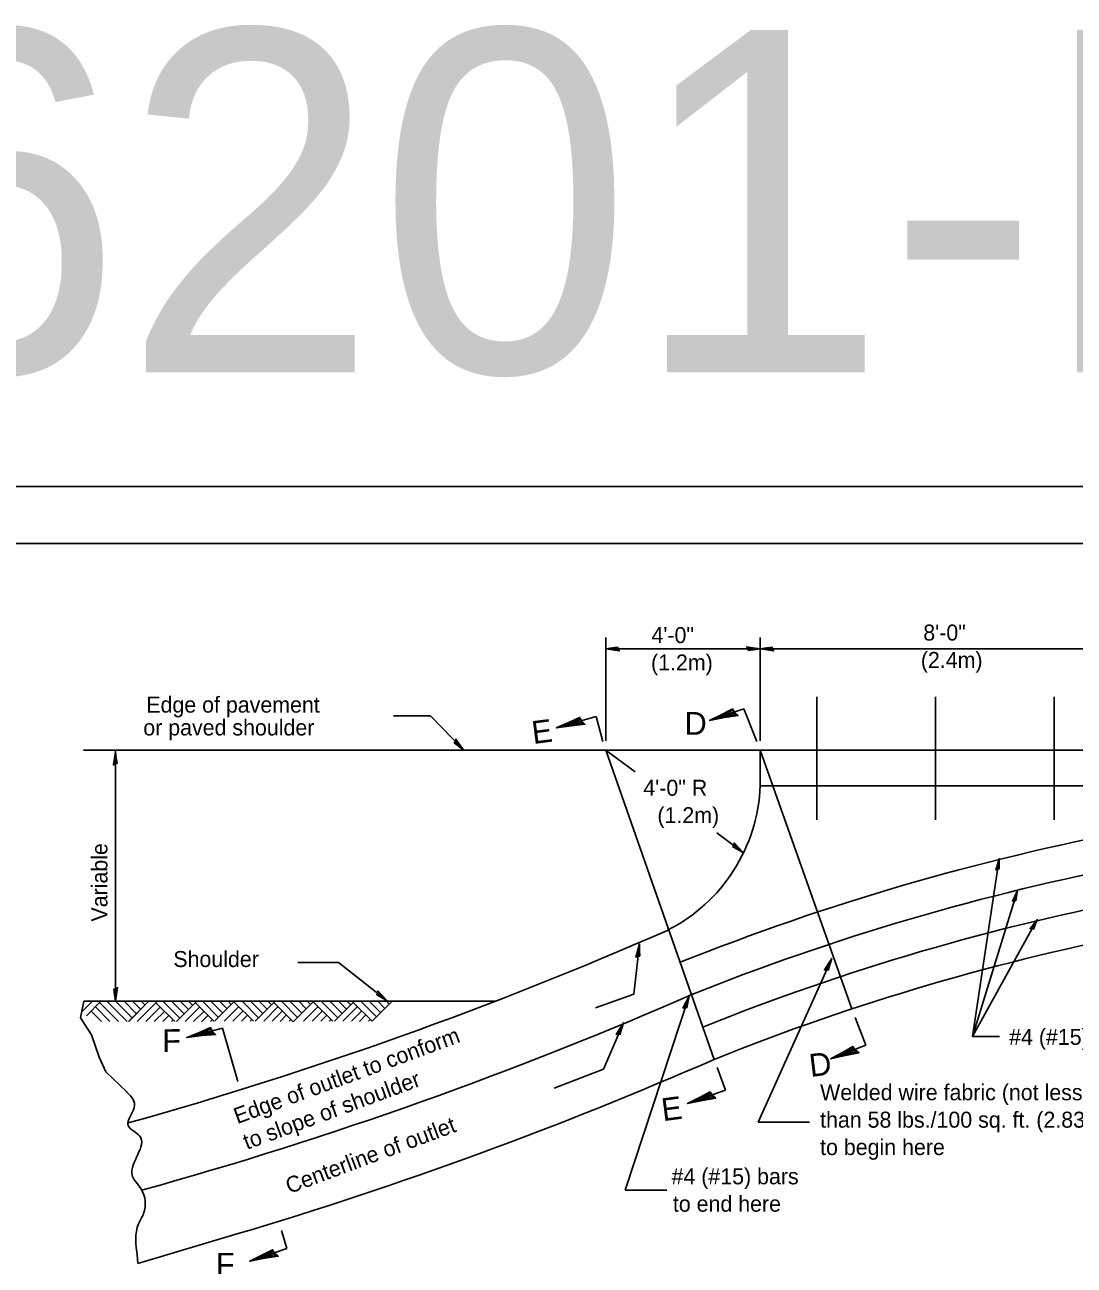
# Model space of a CAD drawing. Extents: x 116921 to 126621, y 61351 to 76334.
# Drawn here: x 121184 to 121643, y 63909 to 64453 of the extents above; entities that cross this region are included whole.
import ezdxf

# ---------------------------------------------------------------- set-up
doc = ezdxf.new("R2010")
doc.units = 0
for name, color, linetype in [('Sheets_50 Reference Boundary', 7, 'Continuous'), ('Sheets_General Details', 7, 'Continuous'), ('Sheets_Printer Plotting Border', 7, 'Continuous')]:
    doc.layers.add(name, color=color, linetype=linetype)

msp = doc.modelspace()

# ---------------------------------------------------------------- linework, layer by layer
at = {"layer": 'Sheets_50 Reference Boundary'}
msp.add_lwpolyline([(120720.81, 64225.58), (122295.81, 64225.58), (122295.81, 63225.59), (120720.81, 63225.59)], close=True, dxfattribs=at)
at = {"layer": 'Sheets_General Details'}
for p, q in [((122320.81, 64250.59), (120620.81, 64250.59)), ((121438.23, 64139.14), (121438.23, 64184.47)), ((121505.88, 64139.14), (121505.88, 64184.47)), ((121505.88, 64152.07), (121505.88, 64184.47)), ((121505.88, 64179.48), (121438.23, 64179.48)), ((121505.88, 64179.49), (121681.84, 64179.49)), ((121483.73, 64148.1), (121498.71, 64153.23)), ((121498.71, 64153.23), (121504.41, 64138.86)), ((121530.68, 64158.49), (121530.68, 64104.64)), ((121582.68, 64158.49), (121582.68, 64104.64)), ((121634.68, 64158.49), (121634.68, 64104.64)), ((121345.34, 64150.1), (121361.41, 64150.1)), ((121361.41, 64150.1), (121376.09, 64135.07)), ((121434.03, 64149.89), (121416.57, 64144.84)), ((121436.93, 64138.91), (121434.03, 64149.89)), ((121482.08, 64135.14), (121209.51, 64135.14)), ((121223.48, 64134.57), (121223.48, 64025.1)), ((121438.29, 64135.15), (121485.76, 63999.63)), ((121438.48, 64135.01), (121451.13, 64125.58)), ((121505.88, 64135.14), (121482.08, 64135.14)), ((121505.88, 64135.14), (122094.39, 64135.14)), ((121505.88, 64135.14), (121546.02, 64021.72)), ((121505.88, 64119.67), (121505.88, 64135.14)), ((121505.88, 64119.51), (122091.98, 64119.51)), ((121486.91, 64098.91), (121498.62, 64090.18)), ((121598.87, 64009.73), (121610.58, 64087.54)), ((121598.87, 64009.73), (121618.57, 64073.55)), ((121598.87, 64009.73), (121627.22, 64060.89)), ((121450.53, 64028.16), (121452.97, 64050.19)), ((121303.4, 64042.06), (121321.22, 64042.06)), ((121321.22, 64042.06), (121342.54, 64025.28)), ((121505.07, 63972.17), (121537.25, 64043.83)), ((121208.2, 64017.8), (121209.65, 64025.1)), ((121208.8, 64020.5), (121213.4, 64025.1)), ((121209.65, 64025.1), (121389.87, 64025.1)), ((121210.82, 64018.77), (121217.15, 64025.1)), ((121224.82, 64016.27), (121216.57, 64024.52)), ((121228.57, 64016.27), (121219.74, 64025.1)), ((121230.82, 64017.77), (121223.49, 64025.1)), ((121232.7, 64019.65), (121227.24, 64025.1)), ((121229.23, 64016.18), (121238.15, 64025.1)), ((121229.32, 64016.27), (121237.57, 64024.52)), ((121234.57, 64021.52), (121230.99, 64025.1)), ((121232.98, 64016.18), (121241.9, 64025.1)), ((121236.45, 64023.4), (121234.74, 64025.1)), ((121249.48, 64016.18), (121241.23, 64024.43)), ((121251.73, 64017.68), (121244.3, 64025.1)), ((121253.6, 64019.55), (121248.05, 64025.1)), ((121250.23, 64016.18), (121259.15, 64025.1)), ((121255.48, 64021.43), (121251.8, 64025.1)), ((121257.35, 64023.3), (121255.55, 64025.1)), ((121258.48, 64024.43), (121266.73, 64016.18)), ((121261.55, 64025.1), (121268.6, 64018.05)), ((121265.3, 64025.1), (121270.48, 64019.93)), ((121266.99, 64016.45), (121275.65, 64025.1)), ((121269.05, 64025.1), (121272.35, 64021.8)), ((121272.8, 64025.1), (121274.23, 64023.68)), ((121283.92, 64016.36), (121275.41, 64024.86)), ((121286.17, 64017.86), (121278.92, 64025.1)), ((121288.04, 64019.74), (121282.67, 64025.1)), ((121284.67, 64016.36), (121293.41, 64025.1)), ((121289.92, 64021.61), (121286.42, 64025.1)), ((121291.79, 64023.49), (121290.17, 64025.1)), ((121292.92, 64024.61), (121301.4, 64016.13)), ((121296.17, 64025.1), (121303.28, 64018)), ((121299.92, 64025.1), (121305.15, 64019.88)), ((121301.4, 64016.13), (121310.38, 64025.1)), ((121303.78, 64025.1), (121307.08, 64021.8)), ((121307.53, 64025.1), (121308.96, 64023.68)), ((121318.64, 64016.36), (121310.14, 64024.86)), ((121320.89, 64017.86), (121313.65, 64025.1)), ((121322.77, 64019.74), (121317.4, 64025.1)), ((121319.39, 64016.36), (121328.14, 64025.1)), ((121324.64, 64021.61), (121321.15, 64025.1)), ((121326.52, 64023.49), (121324.9, 64025.1)), ((121327.64, 64024.61), (121335.89, 64016.36)), ((121330.9, 64025.1), (121337.77, 64018.24)), ((121334.65, 64025.1), (121339.64, 64020.11)), ((121335.89, 64016.36), (121344.64, 64025.1)), ((121338.4, 64025.1), (121341.52, 64021.99)), ((121342.15, 64025.1), (121343.39, 64023.86)), ((121433.75, 64022.22), (121450.53, 64028.16)), ((121446.8, 63942.41), (121474.72, 64027.43)), ((121213, 64010.38), (121208.2, 64017.8)), ((121217.32, 64016.27), (121212.82, 64020.77)), ((121221.07, 64016.27), (121214.7, 64022.65)), ((121236.73, 64016.18), (121243.1, 64022.55)), ((121240.48, 64016.18), (121244.98, 64020.68)), ((121244.23, 64016.18), (121246.85, 64018.8)), ((121253.98, 64016.18), (121260.35, 64022.55)), ((121257.73, 64016.18), (121262.23, 64020.68)), ((121261.18, 64016.09), (121264, 64018.91)), ((121271.17, 64016.36), (121277.54, 64022.74)), ((121274.92, 64016.36), (121279.42, 64020.86)), ((121278.67, 64016.36), (121281.29, 64018.99)), ((121288.42, 64016.36), (121294.79, 64022.74)), ((121292.17, 64016.36), (121296.67, 64020.86)), ((121295.62, 64016.28), (121298.44, 64019.09)), ((121305.89, 64016.36), (121312.27, 64022.74)), ((121309.64, 64016.36), (121314.14, 64020.86)), ((121313.39, 64016.36), (121316.02, 64018.99)), ((121323.14, 64016.36), (121329.52, 64022.74)), ((121326.89, 64016.36), (121331.39, 64020.86)), ((121330.35, 64016.28), (121333.16, 64019.09)), ((121547.5, 64018), (121552.22, 64005.83)), ((121247.98, 64016.18), (121248.73, 64016.93)), ((121270.32, 64013.34), (121254.74, 64009.25)), ((121265.1, 64016.19), (121265.85, 64016.94)), ((121270.32, 64013.34), (121277.16, 63989.95)), ((121282.42, 64016.36), (121283.17, 64017.11)), ((121299.54, 64016.37), (121300.29, 64017.12)), ((121317.14, 64016.36), (121317.89, 64017.11)), ((121334.26, 64016.37), (121335.01, 64017.12)), ((121437.25, 63995.38), (121445.98, 64015.66)), ((121216.33, 64000.62), (121213, 64010.38)), ((121610.77, 64009.73), (121598.87, 64009.73)), ((121536.76, 63999.83), (121552.22, 64005.83)), ((121219.33, 63994.25), (121216.33, 64000.62)), ((121487.04, 63996.1), (121490.66, 63986.1)), ((121228.42, 63985.37), (121219.33, 63994.25)), ((121415.58, 63986.99), (121437.25, 63995.38)), ((121490.66, 63986.1), (121474.01, 63980.31)), ((121527.53, 63972.17), (121505.07, 63972.17)), ((121465.01, 63942.41), (121446.8, 63942.41)), ((121277.29, 63923.3), (121233.23, 63910.26)), ((121296.26, 63924.69), (121298.58, 63916.75)), ((121298.58, 63916.75), (121282.3, 63911.21)), ((121233.02, 63914.14), (121233.23, 63910.26))]:
    msp.add_line(p, q, dxfattribs=at)
msp.add_lwpolyline([(120720.81, 64225.59), (122295.81, 64225.59), (122295.81, 63175.59), (120720.81, 63175.59)], close=True, dxfattribs=at)
for points in [[(121500.46, 64179.56), (121500.64, 64178.75), (121502.94, 64179.1), (121505.88, 64179.48), (121502.74, 64179.91), (121499.98, 64180.4), (121500.46, 64179.56), (121500.7, 64179.03), (121503.9, 64179.49), (121500.41, 64180.1), (121500.92, 64179.41), (121502.39, 64179.5), (121500.98, 64179.72)], [(121443.66, 64179.4), (121443.48, 64180.21), (121441.18, 64179.86), (121438.23, 64179.48), (121441.38, 64179.05), (121444.14, 64178.57), (121443.66, 64179.4), (121443.41, 64179.94), (121440.22, 64179.48), (121443.71, 64178.86), (121443.2, 64179.55), (121441.73, 64179.46), (121443.14, 64179.24)], [(121511.31, 64179.41), (121511.12, 64180.22), (121508.83, 64179.87), (121505.88, 64179.49), (121509.03, 64179.05), (121511.79, 64178.57), (121511.31, 64179.41), (121511.06, 64179.94), (121507.86, 64179.48), (121511.36, 64178.87), (121510.85, 64179.56), (121509.38, 64179.46), (121510.79, 64179.25)], [(121427.65, 64147.87), (121426.8, 64149.41), (121422.34, 64147.35), (121416.57, 64144.84), (121423.23, 64145.81), (121429.12, 64146.45), (121427.65, 64147.87), (121426.84, 64148.81), (121420.6, 64145.99), (121428.08, 64146.8), (121426.62, 64147.9), (121423.69, 64146.84), (121426.69, 64147.24)], [(121494.64, 64151.66), (121493.73, 64153.16), (121489.37, 64150.89), (121483.73, 64148.1), (121490.33, 64149.39), (121496.19, 64150.31), (121494.64, 64151.66), (121493.79, 64152.57), (121487.7, 64149.45), (121495.13, 64150.62), (121493.62, 64151.64), (121490.74, 64150.45), (121493.72, 64150.99)], [(121372.36, 64139), (121371.91, 64138.31), (121373.76, 64136.91), (121376.09, 64135.07), (121374.2, 64137.62), (121372.62, 64139.93), (121372.36, 64139), (121372.14, 64138.45), (121374.71, 64136.49), (121372.71, 64139.42), (121372.57, 64138.57), (121373.67, 64137.58), (121372.83, 64138.74)], [(121223.4, 64129.15), (121224.21, 64129.33), (121223.86, 64131.62), (121223.48, 64134.57), (121223.05, 64131.42), (121222.57, 64128.66), (121223.4, 64129.15), (121223.94, 64129.39), (121223.48, 64132.59), (121222.86, 64129.09), (121223.55, 64129.61), (121223.46, 64131.08), (121223.25, 64129.66)], [(121494.32, 64093.48), (121493.98, 64092.73), (121496.03, 64091.64), (121498.62, 64090.18), (121496.36, 64092.41), (121494.43, 64094.44), (121494.32, 64093.48), (121494.2, 64092.91), (121497.04, 64091.37), (121494.6, 64093.95), (121494.6, 64093.09), (121495.84, 64092.29), (121494.83, 64093.3)], [(121609.83, 64083.01), (121610.53, 64083.06), (121610.53, 64085.03), (121610.58, 64087.54), (121609.82, 64084.96), (121609.07, 64082.71), (121609.83, 64083.01), (121610.31, 64083.15), (121610.33, 64085.89), (121609.37, 64083.04), (121610.01, 64083.38), (121610.12, 64084.62), (121609.76, 64083.47)], [(121617.15, 64069.18), (121617.85, 64069.13), (121618.14, 64071.07), (121618.57, 64073.55), (121617.43, 64071.11), (121616.35, 64069), (121617.15, 64069.18), (121617.64, 64069.25), (121618.07, 64071.95), (121616.7, 64069.27), (121617.39, 64069.52), (121617.68, 64070.73), (121617.15, 64069.64)], [(121624.94, 64056.91), (121625.61, 64056.71), (121626.29, 64058.55), (121627.22, 64060.89), (121625.61, 64058.74), (121624.12, 64056.9), (121624.94, 64056.91), (121625.43, 64056.87), (121626.41, 64059.43), (121624.52, 64057.09), (121625.24, 64057.19), (121625.77, 64058.32), (121625.03, 64057.36)], [(121452.3, 64044.81), (121453.12, 64044.9), (121453.03, 64047.22), (121452.97, 64050.19), (121452.2, 64047.11), (121451.41, 64044.42), (121452.3, 64044.81), (121452.85, 64044.99), (121452.75, 64048.22), (121451.75, 64044.81), (121452.49, 64045.25), (121452.56, 64046.72), (121452.2, 64045.34)], [(121534.95, 64038.92), (121535.77, 64038.75), (121536.39, 64040.98), (121537.25, 64043.83), (121535.56, 64041.14), (121533.99, 64038.82), (121534.95, 64038.92), (121535.54, 64038.92), (121536.43, 64042.03), (121534.44, 64039.09), (121535.28, 64039.28), (121535.79, 64040.65), (121535.02, 64039.45)], [(121223.56, 64030.53), (121222.75, 64030.35), (121223.1, 64028.05), (121223.48, 64025.1), (121223.91, 64028.25), (121224.4, 64031.01), (121223.56, 64030.53), (121223.03, 64030.28), (121223.49, 64027.09), (121224.1, 64030.58), (121223.41, 64030.07), (121223.51, 64028.6), (121223.72, 64030.01)], [(121338.33, 64028.69), (121337.97, 64027.95), (121339.99, 64026.8), (121342.54, 64025.28), (121340.34, 64027.57), (121338.47, 64029.65), (121338.33, 64028.69), (121338.19, 64028.12), (121340.99, 64026.51), (121338.62, 64029.15), (121338.6, 64028.29), (121339.81, 64027.46), (121338.83, 64028.5)], [(121472.96, 64022.31), (121473.78, 64022.23), (121474.16, 64024.51), (121474.72, 64027.43), (121473.33, 64024.58), (121472.01, 64022.11), (121472.96, 64022.31), (121473.54, 64022.37), (121474.1, 64025.55), (121472.43, 64022.42), (121473.24, 64022.7), (121473.61, 64024.12), (121472.97, 64022.85)], [(121265.89, 64012), (121265.08, 64013.56), (121260.57, 64011.62), (121254.74, 64009.25), (121261.42, 64010.06), (121267.33, 64010.55), (121265.89, 64012), (121265.1, 64012.97), (121258.8, 64010.31), (121266.29, 64010.93), (121264.86, 64012.06), (121261.91, 64011.08), (121264.92, 64011.4)], [(121443.77, 64010.72), (121444.58, 64010.56), (121445.17, 64012.81), (121445.98, 64015.66), (121444.34, 64012.94), (121442.81, 64010.6), (121443.77, 64010.72), (121444.35, 64010.73), (121445.2, 64013.85), (121443.25, 64010.88), (121444.08, 64011.08), (121444.58, 64012.47), (121443.82, 64011.25)], [(121547.52, 64003.82), (121546.54, 64005.28), (121542.28, 64002.84), (121536.76, 63999.83), (121543.3, 64001.39), (121549.11, 64002.54), (121547.52, 64003.82), (121546.63, 64004.7), (121540.67, 64001.33), (121548.04, 64002.8), (121546.49, 64003.77), (121543.67, 64002.46), (121546.62, 64003.12)], [(121484.91, 63983.92), (121483.98, 63985.41), (121479.64, 63983.12), (121474.01, 63980.31), (121480.6, 63981.63), (121486.45, 63982.58), (121484.91, 63983.92), (121484.05, 63984.82), (121477.97, 63981.68), (121485.39, 63982.88), (121483.88, 63983.9), (121481.01, 63982.69), (121483.98, 63983.25)], [(121293.22, 63914.75), (121292.3, 63916.25), (121287.95, 63913.99), (121282.3, 63911.21), (121288.9, 63912.49), (121294.76, 63913.4), (121293.22, 63914.75), (121292.37, 63915.66), (121286.27, 63912.55), (121293.7, 63913.71), (121292.2, 63914.74), (121289.32, 63913.55), (121292.29, 63914.08)]]:
    msp.add_lwpolyline(points, dxfattribs=at)
for centre, radius, start, end in [((121431.87, 64122.26), 74.05, 296.8045, 358.0002), ((121867.97, 63050), 1068.67, 89.64662, 111.81359), ((121867.97, 63050), 1053.67, 89.64662, 111.924), ((121867.97, 63050), 1038.67, 89.64663, 111.88613), ((121867.97, 63050), 1023.67, 89.64662, 111.924), ((120751.39, 65682.48), 1776.11, 285.60267, 293.69924), ((120751.39, 65682.48), 1806.11, 285.52743, 293.69924), ((120751.39, 65682.48), 1836.11, 286.64386, 293.57566)]:
    msp.add_arc(centre, radius, start, end, dxfattribs=at)
msp.add_spline([(121227.93, 63985.83), (121231.89, 63979.63), (121229.07, 63970.59), (121234.14, 63966.06), (121230.75, 63949.11), (121234.71, 63942.9), (121235.83, 63932.18), (121233.59, 63927.65), (121233.01, 63913.53)], degree=3, dxfattribs=at)
at = {"layer": 'Sheets_Printer Plotting Border'}
msp.add_lwpolyline([(120620.81, 63150.59), (122320.81, 63150.59), (122320.81, 64250.59), (120620.81, 64250.59)], close=True, dxfattribs=at)

# ---------------------------------------------------------------- texts
at = {"layer": 'Sheets_General Details'}
msp.add_text('606201-D4', height=150, dxfattribs=at).set_placement((120892.07, 64300.59))
for s, height, rotation, p in [('4\'-0"', 7, 360, (121458.26, 64182)), ('8\'-0"', 7, 360, (121577.32, 64183.1)), ('(1.2m)', 7, 360, (121458.07, 64170)), ('(2.4m)', 7, 360, (121576.25, 64171.1)), ('Edge of pavement', 7, 360, (121237, 64151.53)), ('or paved shoulder', 7, 360, (121235.68, 64141.53)), ('E', 10, 7.3527, (121406.5, 64137.76)), ('D', 10, 360, (121472.81, 64141.82)), ('4\'-0" R', 7, 360, (121454.7, 64115.11)), ('(1.2m)', 7, 360, (121460.87, 64103.11)), ('Variable', 7, 90, (121219.97, 64060.01)), ('Shoulder', 7, 360, (121248.83, 64040.09)), ('F', 10, 0.4169, (121244, 64002.84)), ('Edge of outlet to conform', 7, 20.2014, (121276.87, 63971.25)), ('#4 (#15) bars', 7, 360, (121614.94, 64005.98)), ('D', 10, 6.8257, (121527.98, 63991.93)), ('to slope of shoulder', 7, 20.2014, (121281.02, 63959.98)), ('Welded wire fabric (not less', 7, 360, (121532.13, 63981.72)), ('E', 10, 7.3527, (121463.32, 63972.54)), ('Centerline of outlet', 7, 20.4702, (121299.64, 63940.66)), ('than 58 lbs./100 sq. ft. (2.83 kg/m )', 7, 360, (121532.13, 63969.72)), ('to begin here', 7, 360, (121532.13, 63957.72)), ('#4 (#15) bars', 7, 360, (121467.07, 63944.91)), ('to end here', 7, 360, (121467.65, 63932.91)), ('F', 10, 360, (121267.5, 63904.84))]:
    msp.add_text(s, height=height, rotation=rotation, dxfattribs=at).set_placement(p)

doc.saveas('drawing.dxf')
